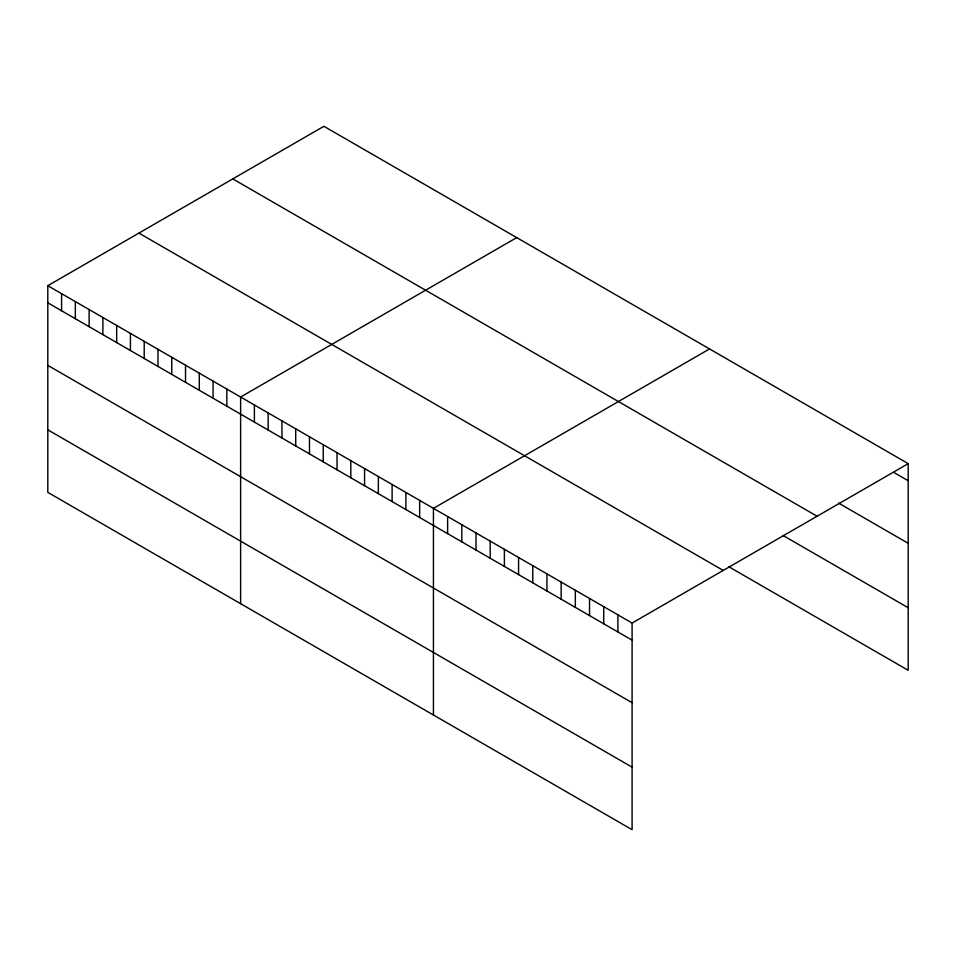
<?xml version="1.0" encoding="UTF-8"?>
<svg xmlns="http://www.w3.org/2000/svg" width="956" height="956" viewBox="0 0 956 956"><rect width="100%" height="100%" fill="white"/><g stroke="black" fill="none" stroke-linecap="round" stroke-linejoin="round"><path stroke-width="1.43" d="M47.8 285.701L632.095 623.037L632.095 829.7L47.8 492.364L47.8 285.701L323.905 126.3L908.2 463.636L908.2 670.299L728.89 566.777M516.718 237.614L240.613 397.027L240.613 603.69M709.543 348.94L433.438 508.353L433.438 715.004M632.095 623.037L908.2 463.636M894.015 472.551L908.2 480.737M838.543 503.071L908.2 543.295M232.786 178.903L817.081 516.24M783.072 535.503L908.2 607.741M138.919 233.097L723.214 570.433M47.8 302.813L632.095 640.15M47.8 365.359L632.095 702.708M47.8 429.818L632.095 767.154M617.899 614.851L617.899 631.952M603.714 606.654L603.714 623.766M589.529 598.468L589.529 615.568M575.333 590.27L575.333 607.383M561.148 582.085L561.148 599.185M546.952 573.887L546.952 590.999M532.767 565.689L532.767 582.802M518.57 557.503L518.57 574.604M504.386 549.306L504.386 566.418M490.189 541.12L490.189 558.22M476.004 532.922L476.004 550.035M461.82 524.736L461.82 541.837M447.623 516.539L447.623 533.651M419.66 500.394L419.66 517.507M405.894 492.448L405.894 509.548M392.115 484.489L392.115 501.601M378.349 476.542L378.349 493.643M364.571 468.583L364.571 485.696M350.804 460.637L350.804 477.749M337.026 452.69L337.026 469.79M323.248 444.731L323.248 461.844M309.481 436.784L309.481 453.885M295.703 428.826L295.703 445.938M281.936 420.879L281.936 437.991M268.158 412.932L268.158 430.033M254.392 404.974L254.392 422.086M226.847 389.068L226.847 406.18M213.069 381.121L213.069 398.234M199.302 373.175L199.302 390.275M185.524 365.216L185.524 382.328M171.757 357.269L171.757 374.37M157.979 349.31L157.979 366.423M144.213 341.364L144.213 358.476M130.434 333.417L130.434 350.517M116.668 325.458L116.668 342.571M102.889 317.512L102.889 334.612M89.123 309.553L89.123 326.665M75.345 301.606L75.345 318.718M61.578 293.659L61.578 310.76"/></g></svg>
